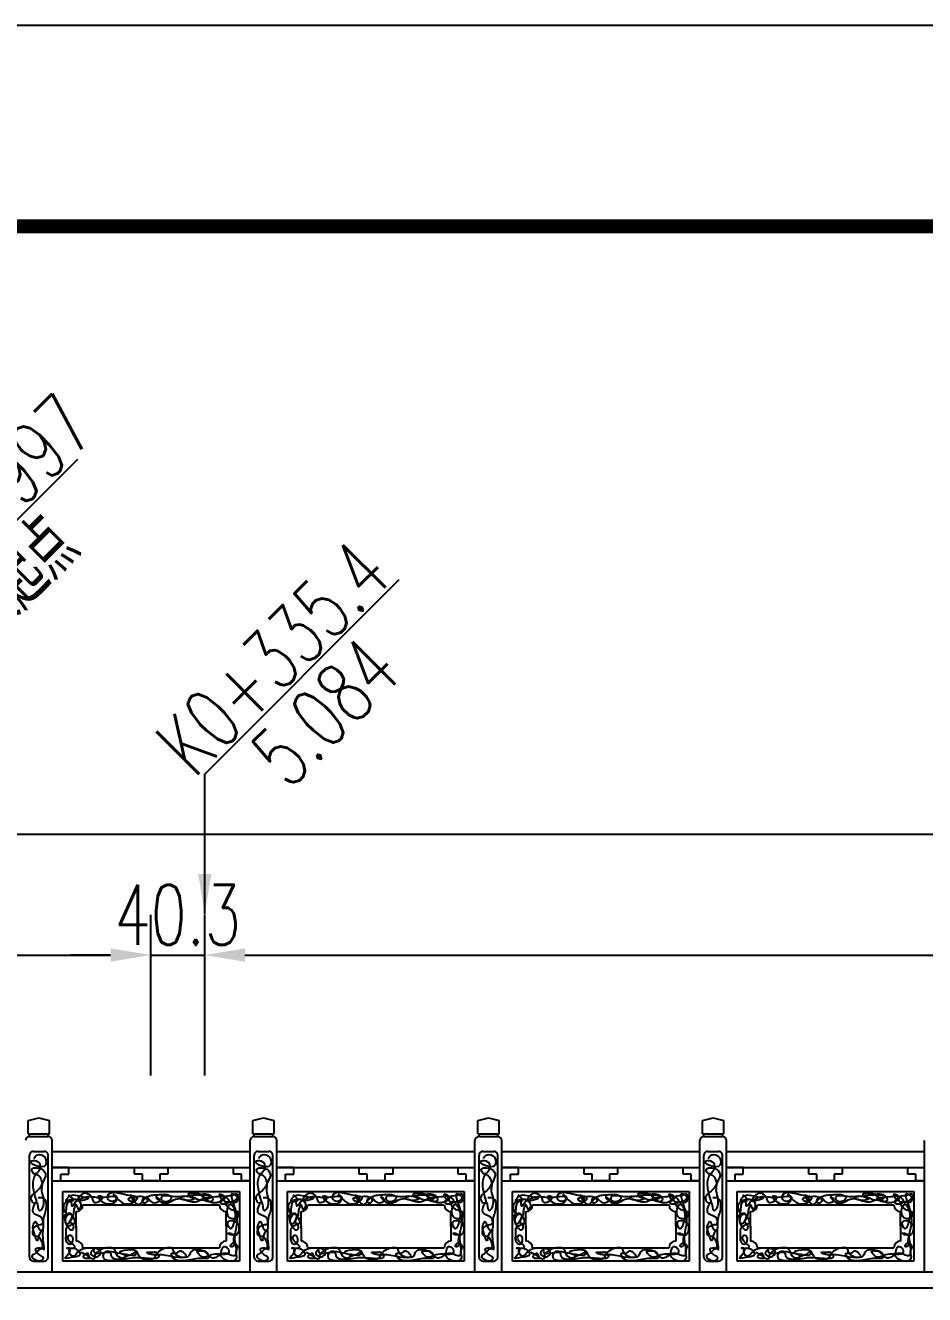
# Model space of a CAD drawing. Header units: millimetres. Extents: x -51 to 12129, y -1309 to -715.
# Drawn here: x 26.7 to 71.5, y -777.8 to -714.7 of the extents above; entities that cross this region are included whole.
import ezdxf
from ezdxf.enums import TextEntityAlignment as Align

# ---------------------------------------------------------------- set-up
doc = ezdxf.new("R2010")
doc.units = ezdxf.units.MM
doc.header["$LTSCALE"] = 0.25
for name, color, linetype in [('10', 1, 'Continuous'), ('DIMENSION', 2, 'Continuous'), ('图框', 7, 'Continuous'), ('标注', 4, 'Continuous'), ('轮廓线', 1, 'Continuous')]:
    doc.layers.add(name, color=color, linetype=linetype)
doc.styles.get("Standard").update_dxf_attribs({"font": 'simplex1.shx', "width": 0.7, "bigfont": 'hztxt.shx'})
doc.dimstyles.get("Standard").update_dxf_attribs({"dimscale": 0, "dimtxt": 3, "dimasz": 2, "dimexe": 1, "dimexo": 1, "dimgap": 0.5, "dimtad": 1, "dimdec": 1, "dimzin": 9, "dimdsep": 46, "dimtxsty": 'Standard', "dimcen": 0.5, "dimclrd": 256, "dimclre": 256, "dimclrt": 256, "dimadec": 1, "dimazin": 2, "dimtfac": 1, "dimtdec": 1, "dimtix": 1, "dimtmove": 2, "dimatfit": 3, "dimfxl": 0, "dimtolj": 1, "dimtzin": 0, "dimlwd": -1, "dimlwe": -1, "dimarcsym": 0})
doc.dimstyles.new('比例1：150', dxfattribs={"dimtxt": 3, "dimasz": 2, "dimexe": 2, "dimexo": 1, "dimgap": 0.5, "dimtad": 1, "dimlfac": 15, "dimzin": 13, "dimdsep": 46, "dimtxsty": 'Standard', "dimcen": -0.09, "dimclrd": 256, "dimclre": 256, "dimclrt": 7, "dimaunit": 1, "dimadec": 0, "dimazin": 2, "dimtfac": 0.0005, "dimtix": 1, "dimtmove": 2, "dimatfit": 3, "dimfxl": 0, "dimtolj": 1, "dimtzin": 13, "dimarcsym": 0})

# ---------------------------------------------------------------- blocks, each defined once
blk = doc.blocks.new('*D1193')
at = {"layer": 'Defpoints', "color": 0}
for p in [(32.901, -760.942), (-0.432, -774.69), (32.901, -774.69)]:
    blk.add_point(p, dxfattribs=at)
at = {"layer": '标注', "lineweight": -2}
for p, q in [((-0.432, -766.942), (-0.432, -758.942)), ((32.901, -766.942), (32.901, -758.942)), ((1.568, -760.942), (30.901, -760.942))]:
    blk.add_line(p, q, dxfattribs=at)
at = {"layer": '标注'}
for points in [[(1.568, -760.609), (1.568, -761.275), (-0.432, -760.942)], [(30.901, -760.609), (30.901, -761.275), (32.901, -760.942)]]:
    blk.add_solid(points, dxfattribs=at)
at = {"layer": '标注', "color": 7, "insert": (16.234, -758.942), "char_height": 3, "attachment_point": 5}
blk.add_mtext('\\A1;500', dxfattribs=at)
blk = doc.blocks.new('*D1194')
at = {"layer": 'Defpoints', "color": 0}
for p in [(35.588, -760.942), (32.901, -774.69), (35.588, -775.357)]:
    blk.add_point(p, dxfattribs=at)
at = {"layer": '标注', "lineweight": -2}
for p, q in [((32.901, -766.942), (32.901, -758.942)), ((35.588, -766.942), (35.588, -758.942)), ((30.901, -760.942), (28.901, -760.942)), ((32.901, -760.942), (35.588, -760.942)), ((37.588, -760.942), (39.588, -760.942))]:
    blk.add_line(p, q, dxfattribs=at)
at = {"layer": '标注'}
for points in [[(30.901, -760.609), (30.901, -761.275), (32.901, -760.942)], [(37.588, -760.609), (37.588, -761.275), (35.588, -760.942)]]:
    blk.add_solid(points, dxfattribs=at)
at = {"layer": '标注', "color": 7, "insert": (34.244, -758.942), "char_height": 3, "attachment_point": 5}
blk.add_mtext('\\A1;40.3', dxfattribs=at)
blk = doc.blocks.new('*D1195')
at = {"layer": 'Defpoints', "color": 0}
for p in [(142.254, -760.942), (35.588, -775.357), (142.254, -775.357)]:
    blk.add_point(p, dxfattribs=at)
at = {"layer": '标注', "lineweight": -2}
for p, q in [((35.588, -766.942), (35.588, -758.942)), ((142.254, -766.942), (142.254, -758.942)), ((37.588, -760.942), (140.254, -760.942))]:
    blk.add_line(p, q, dxfattribs=at)
at = {"layer": '标注'}
for points in [[(37.588, -760.609), (37.588, -761.275), (35.588, -760.942)], [(140.254, -760.609), (140.254, -761.275), (142.254, -760.942)]]:
    blk.add_solid(points, dxfattribs=at)
at = {"layer": '标注', "color": 7, "insert": (88.921, -758.942), "char_height": 3, "attachment_point": 5}
blk.add_mtext('\\A1;1600', dxfattribs=at)
blk = doc.blocks.new('*D1198')
at = {"layer": 'Defpoints', "color": 0}
for p in [(19.568, -754.942), (19.568, -772.449), (158.274, -772.449)]:
    blk.add_point(p, dxfattribs=at)
at = {"layer": '标注', "lineweight": -2}
for p, q in [((19.568, -760.942), (19.568, -752.942)), ((158.274, -760.942), (158.274, -752.942)), ((156.274, -754.942), (21.568, -754.942))]:
    blk.add_line(p, q, dxfattribs=at)
at = {"layer": '标注'}
for points in [[(21.568, -754.609), (21.568, -755.275), (19.568, -754.942)], [(156.274, -754.609), (156.274, -755.275), (158.274, -754.942)]]:
    blk.add_solid(points, dxfattribs=at)
at = {"layer": '标注', "color": 7, "insert": (88.921, -752.942), "char_height": 3, "attachment_point": 5}
blk.add_mtext('\\A1;2080.6', dxfattribs=at)
blk = doc.blocks.new('123')
at = {"layer": '图框', "color": 2}
blk.add_lwpolyline([(369.331, -1011.655), (369.331, -714.655), (-50.669, -714.655), (-50.669, -1011.655)], close=True, dxfattribs=at)

msp = doc.modelspace()

# ---------------------------------------------------------------- linework, layer by layer
at = {"const_width": 0.7}
msp.add_lwpolyline([(359.33091, -724.65472), (-20.66909, -724.65472), (-20.66909, -1001.65472), (359.33091, -1001.65472), (359.33091, -724.65472)], dxfattribs=at)
at = {"start_tangent": (-0.0896663, 0.99597186)}
for points in [[(27.07844, -771.06529), (27.26034, -770.88355), (27.62413, -771.01077), (27.58775, -771.4651), (26.93292, -771.21067), (27.18758, -771.1925), (27.38767, -771.4651), (27.09663, -771.82856), (26.9693, -771.64683), (27.47861, -771.61048), (27.66051, -771.91943), (27.58775, -772.11933), (27.26034, -772.66453), (26.93292, -773.06434), (27.09663, -773.28242), (27.20577, -773.24607), (27.18758, -773.10069), (27.07844, -772.66453), (27.04206, -772.28289), (27.20577, -771.86491), (27.47861, -772.26472), (27.46043, -772.6827), (27.55137, -773.10069), (27.55137, -773.15521), (27.4968, -773.53684), (27.36948, -773.68223), (27.24215, -773.26425), (27.02387, -773.73675), (27.40586, -773.95483), (27.51499, -774.17291), (27.51499, -774.31829), (27.31491, -774.39099), (27.07844, -774.5182), (27.00568, -774.77262), (27.02387, -774.86349), (27.31491, -774.97253), (27.36948, -775.02705), (27.42405, -775.11792), (27.4968, -775.31782), (27.4968, -775.46321), (27.44223, -775.55407), (27.35129, -775.60859), (27.1512, -775.79033), (26.98749, -775.89936), (27.42405, -776.15379), (27.55137, -776.02658), (27.38767, -775.88119), (27.22396, -775.73581), (27.16939, -775.57225), (27.29672, -775.51773), (27.44223, -775.5359), (27.55137, -775.60859), (27.55137, -775.24513), (27.53318, -774.9907), (27.53318, -774.69993), (27.53318, -774.64541), (27.36948, -774.7908), (27.29672, -775.0634), (27.26034, -775.15426), (27.11482, -774.84532), (27.04206, -774.40916), (27.1512, -774.20925), (27.42405, -774.64541), (27.53318, -774.57272), (27.55137, -774.5182), (27.55137, -774.30012), (27.60594, -773.91848), (27.6787, -773.66406), (27.58775, -773.08251), (27.29672, -773.02799)], [(38.27844, -771.06529), (38.46034, -770.88355), (38.82413, -771.01077), (38.78775, -771.4651), (38.13292, -771.21067), (38.38758, -771.1925), (38.58767, -771.4651), (38.29663, -771.82856), (38.1693, -771.64683), (38.67861, -771.61048), (38.86051, -771.91943), (38.78775, -772.11933), (38.46034, -772.66453), (38.13292, -773.06434), (38.29663, -773.28242), (38.40577, -773.24607), (38.38758, -773.10069), (38.27844, -772.66453), (38.24206, -772.28289), (38.40577, -771.86491), (38.67861, -772.26472), (38.66043, -772.6827), (38.75137, -773.10069), (38.75137, -773.15521), (38.6968, -773.53684), (38.56948, -773.68223), (38.44215, -773.26425), (38.22387, -773.73675), (38.60586, -773.95483), (38.71499, -774.17291), (38.71499, -774.31829), (38.51491, -774.39099), (38.27844, -774.5182), (38.20568, -774.77262), (38.22387, -774.86349), (38.51491, -774.97253), (38.56948, -775.02705), (38.62405, -775.11792), (38.6968, -775.31782), (38.6968, -775.46321), (38.64223, -775.55407), (38.55129, -775.60859), (38.3512, -775.79033), (38.18749, -775.89936), (38.62405, -776.15379), (38.75137, -776.02658), (38.58767, -775.88119), (38.42396, -775.73581), (38.36939, -775.57225), (38.49672, -775.51773), (38.64223, -775.5359), (38.75137, -775.60859), (38.75137, -775.24513), (38.73318, -774.9907), (38.73318, -774.69993), (38.73318, -774.64541), (38.56948, -774.7908), (38.49672, -775.0634), (38.46034, -775.15426), (38.31482, -774.84532), (38.24206, -774.40916), (38.3512, -774.20925), (38.62405, -774.64541), (38.73318, -774.57272), (38.75137, -774.5182), (38.75137, -774.30012), (38.80594, -773.91848), (38.8787, -773.66406), (38.78775, -773.08251), (38.49672, -773.02799)], [(49.47844, -771.06529), (49.66034, -770.88355), (50.02413, -771.01077), (49.98775, -771.4651), (49.33292, -771.21067), (49.58758, -771.1925), (49.78767, -771.4651), (49.49663, -771.82856), (49.3693, -771.64683), (49.87861, -771.61048), (50.06051, -771.91943), (49.98775, -772.11933), (49.66034, -772.66453), (49.33292, -773.06434), (49.49663, -773.28242), (49.60577, -773.24607), (49.58758, -773.10069), (49.47844, -772.66453), (49.44206, -772.28289), (49.60577, -771.86491), (49.87861, -772.26472), (49.86043, -772.6827), (49.95137, -773.10069), (49.95137, -773.15521), (49.8968, -773.53684), (49.76948, -773.68223), (49.64215, -773.26425), (49.42387, -773.73675), (49.80586, -773.95483), (49.91499, -774.17291), (49.91499, -774.31829), (49.71491, -774.39099), (49.47844, -774.5182), (49.40568, -774.77262), (49.42387, -774.86349), (49.71491, -774.97253), (49.76948, -775.02705), (49.82405, -775.11792), (49.8968, -775.31782), (49.8968, -775.46321), (49.84223, -775.55407), (49.75129, -775.60859), (49.5512, -775.79033), (49.38749, -775.89936), (49.82405, -776.15379), (49.95137, -776.02658), (49.78767, -775.88119), (49.62396, -775.73581), (49.56939, -775.57225), (49.69672, -775.51773), (49.84223, -775.5359), (49.95137, -775.60859), (49.95137, -775.24513), (49.93318, -774.9907), (49.93318, -774.69993), (49.93318, -774.64541), (49.76948, -774.7908), (49.69672, -775.0634), (49.66034, -775.15426), (49.51482, -774.84532), (49.44206, -774.40916), (49.5512, -774.20925), (49.82405, -774.64541), (49.93318, -774.57272), (49.95137, -774.5182), (49.95137, -774.30012), (50.00594, -773.91848), (50.0787, -773.66406), (49.98775, -773.08251), (49.69672, -773.02799)], [(60.67844, -771.06529), (60.86034, -770.88355), (61.22413, -771.01077), (61.18775, -771.4651), (60.53292, -771.21067), (60.78758, -771.1925), (60.98767, -771.4651), (60.69663, -771.82856), (60.5693, -771.64683), (61.07861, -771.61048), (61.26051, -771.91943), (61.18775, -772.11933), (60.86034, -772.66453), (60.53292, -773.06434), (60.69663, -773.28242), (60.80577, -773.24607), (60.78758, -773.10069), (60.67844, -772.66453), (60.64206, -772.28289), (60.80577, -771.86491), (61.07861, -772.26472), (61.06043, -772.6827), (61.15137, -773.10069), (61.15137, -773.15521), (61.0968, -773.53684), (60.96948, -773.68223), (60.84215, -773.26425), (60.62387, -773.73675), (61.00586, -773.95483), (61.11499, -774.17291), (61.11499, -774.31829), (60.91491, -774.39099), (60.67844, -774.5182), (60.60568, -774.77262), (60.62387, -774.86349), (60.91491, -774.97253), (60.96948, -775.02705), (61.02405, -775.11792), (61.0968, -775.31782), (61.0968, -775.46321), (61.04223, -775.55407), (60.95129, -775.60859), (60.7512, -775.79033), (60.58749, -775.89936), (61.02405, -776.15379), (61.15137, -776.02658), (60.98767, -775.88119), (60.82396, -775.73581), (60.76939, -775.57225), (60.89672, -775.51773), (61.04223, -775.5359), (61.15137, -775.60859), (61.15137, -775.24513), (61.13318, -774.9907), (61.13318, -774.69993), (61.13318, -774.64541), (60.96948, -774.7908), (60.89672, -775.0634), (60.86034, -775.15426), (60.71482, -774.84532), (60.64206, -774.40916), (60.7512, -774.20925), (61.02405, -774.64541), (61.13318, -774.57272), (61.15137, -774.5182), (61.15137, -774.30012), (61.20594, -773.91848), (61.2787, -773.66406), (61.18775, -773.08251), (60.89672, -773.02799)]]:
    msp.add_spline(points, degree=3, dxfattribs=at)
for points in [[(28.78152, -772.88419), (29.01191, -773.17192), (28.69512, -773.20069), (28.79592, -772.99928), (29.5879, -772.99928), (29.80389, -773.05683), (29.3431, -773.15754), (29.4871, -773.04244), (30.17828, -772.99928), (30.88386, -772.95612), (31.21505, -772.99928), (31.14305, -773.15754), (30.78306, -773.11438), (30.76866, -772.94174), (31.90623, -772.91296), (32.22303, -773.02806), (32.07903, -773.21508), (31.77664, -773.09999), (32.20863, -772.95612), (32.59741, -772.99928), (32.74141, -773.15754), (32.55422, -773.3014), (32.48222, -773.17192), (32.79901, -772.94174), (33.0726, -772.88419), (33.3318, -772.8698), (33.83578, -772.91296), (33.92218, -773.01367), (33.73498, -773.21508), (33.46139, -773.14315), (33.43259, -772.99928), (33.89338, -772.94174), (34.29657, -772.95612), (34.82935, -772.97051), (35.04535, -773.0856), (34.81496, -773.15754), (34.36857, -773.05683), (35.13175, -772.88419), (35.69333, -772.88419), (35.89493, -772.92735), (35.98132, -773.15754), (35.70773, -773.21508), (35.54934, -773.11438), (36.26932, -772.95612), (36.61491, -772.97051), (36.7877, -773.24385), (36.38451, -773.3014), (36.60051, -772.97051), (37.0181, -772.88419), (37.19089, -772.82665), (37.19089, -773.21508), (36.62931, -773.25824), (36.8885, -773.60352), (37.21969, -773.71861), (37.26289, -773.89125), (36.9461, -774.07827), (36.7013, -773.70422), (36.8741, -773.34456), (37.07569, -773.66106), (37.0469, -774.2653), (36.8741, -774.56741), (36.7445, -774.23652), (37.19089, -774.2653), (37.29169, -774.61057), (37.10449, -774.8983), (36.7589, -774.7976), (37.0181, -774.85514), (37.0181, -775.15726), (37.0181, -775.43061), (36.8885, -775.45938), (36.9893, -775.28674), (37.21969, -775.47377), (37.13329, -775.70395), (37.17649, -775.93413), (37.14769, -776.09239), (36.47091, -776.02045), (36.39891, -775.91975), (36.41331, -775.74711), (36.54291, -775.45938), (36.7301, -775.53131), (36.7733, -775.77588), (36.32691, -775.83343), (35.90933, -775.87659), (35.62133, -775.97729), (35.47734, -775.97729), (35.21814, -775.67518), (35.43414, -775.67518), (35.57813, -775.67518), (35.75093, -775.83343), (35.77973, -776.02045), (35.56374, -776.04923), (34.78616, -776.13555), (33.95098, -775.91975), (33.93658, -775.80466), (34.19577, -775.77588), (34.33977, -775.67518), (34.59896, -775.81904), (34.64216, -775.87659), (33.46139, -775.87659), (33.0438, -775.8622), (33.015, -775.8622), (32.69821, -775.74711), (32.94301, -775.73272), (33.2022, -775.7615), (33.303, -775.93413), (32.74141, -776.04923), (31.84864, -776.04923), (30.53827, -775.91975), (30.61027, -775.74711), (31.09986, -775.73272), (31.61824, -775.83343), (31.87743, -775.87659), (32.15103, -775.84781), (32.19423, -775.74711), (31.35905, -775.7615), (31.60384, -775.87659), (31.63264, -775.93413), (30.94146, -775.94852), (30.92706, -775.83343), (30.07748, -775.73272), (30.07748, -775.66079), (30.07748, -775.61763), (29.91909, -775.74711), (30.09188, -775.94852), (30.26468, -775.94852), (30.40867, -775.79027), (29.25671, -775.73272), (29.18471, -775.83343), (28.99751, -775.93413), (28.86792, -775.57447), (29.12711, -775.56008), (29.3287, -775.70395), (29.3719, -775.8622), (29.08391, -775.97729), (28.63752, -776.03484), (28.85352, -775.73272), (28.85352, -775.53131), (28.72392, -775.53131), (29.09831, -775.50254), (28.81032, -775.14288), (28.81032, -774.92708), (28.89671, -774.88392), (29.01191, -775.07094), (28.86792, -775.35867), (28.69512, -775.17165), (28.68072, -774.97024), (28.68072, -774.69689), (28.69512, -774.55303), (28.89671, -774.39478), (28.99751, -774.35162), (29.01191, -774.61057), (28.66632, -774.29407), (28.63752, -774.13582), (28.63752, -773.87686), (28.86792, -773.79054), (28.91111, -773.80493), (28.72392, -774.33723), (28.65192, -774.12143), (28.85352, -773.8337), (29.09831, -774.15021), (29.06951, -774.33723), (28.92551, -774.27968), (29.02631, -773.96318), (29.08391, -773.66106), (29.14151, -773.43088), (29.17031, -773.35895), (29.2855, -773.58913), (29.4151, -773.47404), (29.3719, -773.24385), (28.76712, -773.24385), (28.65192, -773.77616), (28.56552, -773.41649), (28.72392, -773.20069), (28.88231, -773.12876), (28.95431, -773.40211), (29.5735, -772.79787), (29.97669, -773.05683), (30.04868, -773.22947), (30.32228, -773.21508), (30.48067, -772.9849), (30.27908, -772.95612), (30.39427, -773.15754), (30.75426, -773.33017), (31.11425, -773.24385), (31.18625, -773.01367), (31.05666, -772.8698), (31.37345, -773.20069), (31.74784, -773.33017), (32.12223, -773.12876), (31.89183, -772.89858), (32.03583, -773.15754), (32.32382, -773.35895), (32.69821, -773.01367), (32.9862, -773.25824), (33.3318, -773.12876), (33.1734, -772.9849), (33.41819, -773.24385), (34.13817, -773.09999), (34.54136, -773.09999), (35.13175, -773.22947), (35.54934, -772.95612), (34.77176, -772.85542), (35.08855, -773.02806), (35.34774, -773.12876), (35.89493, -772.94174), (35.43414, -772.88419), (35.57813, -773.05683), (36.41331, -773.18631), (36.60051, -773.01367), (36.32691, -772.85542), (36.64371, -773.22947), (36.7877, -773.24385), (37.21969, -773.01367), (37.0181, -772.84103), (37.16209, -773.81932), (37.07569, -774.98462), (37.13329, -775.45938), (37.09009, -775.91975), (36.61491, -775.79027), (36.25492, -775.93413), (36.03892, -776.03484), (35.60693, -775.71834), (35.37654, -775.63202), (34.88695, -775.73272), (34.80056, -775.91975), (34.38297, -775.97729), (34.05178, -775.71834), (34.02298, -775.61763), (33.3174, -775.68956), (33.1446, -775.89097), (33.1014, -775.97729), (32.28062, -775.8622), (32.19423, -775.68956), (32.00703, -775.81904), (31.76224, -775.91975), (31.47425, -776.03484), (31.20065, -775.83343), (31.12865, -775.6464), (30.19268, -775.7615), (30.12068, -775.87659), (30.07748, -776.06361), (29.80389, -775.90536), (29.77509, -775.80466), (29.5303, -775.94852), (29.84709, -776.03484), (29.4439, -775.74711)], [(39.98152, -772.88419), (40.21191, -773.17192), (39.89512, -773.20069), (39.99592, -772.99928), (40.7879, -772.99928), (41.00389, -773.05683), (40.5431, -773.15754), (40.6871, -773.04244), (41.37828, -772.99928), (42.08386, -772.95612), (42.41505, -772.99928), (42.34305, -773.15754), (41.98306, -773.11438), (41.96866, -772.94174), (43.10623, -772.91296), (43.42303, -773.02806), (43.27903, -773.21508), (42.97664, -773.09999), (43.40863, -772.95612), (43.79741, -772.99928), (43.94141, -773.15754), (43.75422, -773.3014), (43.68222, -773.17192), (43.99901, -772.94174), (44.2726, -772.88419), (44.5318, -772.8698), (45.03578, -772.91296), (45.12218, -773.01367), (44.93498, -773.21508), (44.66139, -773.14315), (44.63259, -772.99928), (45.09338, -772.94174), (45.49657, -772.95612), (46.02935, -772.97051), (46.24535, -773.0856), (46.01496, -773.15754), (45.56857, -773.05683), (46.33175, -772.88419), (46.89333, -772.88419), (47.09493, -772.92735), (47.18132, -773.15754), (46.90773, -773.21508), (46.74934, -773.11438), (47.46932, -772.95612), (47.81491, -772.97051), (47.9877, -773.24385), (47.58451, -773.3014), (47.80051, -772.97051), (48.2181, -772.88419), (48.39089, -772.82665), (48.39089, -773.21508), (47.82931, -773.25824), (48.0885, -773.60352), (48.41969, -773.71861), (48.46289, -773.89125), (48.1461, -774.07827), (47.9013, -773.70422), (48.0741, -773.34456), (48.27569, -773.66106), (48.2469, -774.2653), (48.0741, -774.56741), (47.9445, -774.23652), (48.39089, -774.2653), (48.49169, -774.61057), (48.30449, -774.8983), (47.9589, -774.7976), (48.2181, -774.85514), (48.2181, -775.15726), (48.2181, -775.43061), (48.0885, -775.45938), (48.1893, -775.28674), (48.41969, -775.47377), (48.33329, -775.70395), (48.37649, -775.93413), (48.34769, -776.09239), (47.67091, -776.02045), (47.59891, -775.91975), (47.61331, -775.74711), (47.74291, -775.45938), (47.9301, -775.53131), (47.9733, -775.77588), (47.52691, -775.83343), (47.10933, -775.87659), (46.82133, -775.97729), (46.67734, -775.97729), (46.41814, -775.67518), (46.63414, -775.67518), (46.77813, -775.67518), (46.95093, -775.83343), (46.97973, -776.02045), (46.76374, -776.04923), (45.98616, -776.13555), (45.15098, -775.91975), (45.13658, -775.80466), (45.39577, -775.77588), (45.53977, -775.67518), (45.79896, -775.81904), (45.84216, -775.87659), (44.66139, -775.87659), (44.2438, -775.8622), (44.215, -775.8622), (43.89821, -775.74711), (44.14301, -775.73272), (44.4022, -775.7615), (44.503, -775.93413), (43.94141, -776.04923), (43.04864, -776.04923), (41.73827, -775.91975), (41.81027, -775.74711), (42.29986, -775.73272), (42.81824, -775.83343), (43.07743, -775.87659), (43.35103, -775.84781), (43.39423, -775.74711), (42.55905, -775.7615), (42.80384, -775.87659), (42.83264, -775.93413), (42.14146, -775.94852), (42.12706, -775.83343), (41.27748, -775.73272), (41.27748, -775.66079), (41.27748, -775.61763), (41.11909, -775.74711), (41.29188, -775.94852), (41.46468, -775.94852), (41.60867, -775.79027), (40.45671, -775.73272), (40.38471, -775.83343), (40.19751, -775.93413), (40.06792, -775.57447), (40.32711, -775.56008), (40.5287, -775.70395), (40.5719, -775.8622), (40.28391, -775.97729), (39.83752, -776.03484), (40.05352, -775.73272), (40.05352, -775.53131), (39.92392, -775.53131), (40.29831, -775.50254), (40.01032, -775.14288), (40.01032, -774.92708), (40.09671, -774.88392), (40.21191, -775.07094), (40.06792, -775.35867), (39.89512, -775.17165), (39.88072, -774.97024), (39.88072, -774.69689), (39.89512, -774.55303), (40.09671, -774.39478), (40.19751, -774.35162), (40.21191, -774.61057), (39.86632, -774.29407), (39.83752, -774.13582), (39.83752, -773.87686), (40.06792, -773.79054), (40.11111, -773.80493), (39.92392, -774.33723), (39.85192, -774.12143), (40.05352, -773.8337), (40.29831, -774.15021), (40.26951, -774.33723), (40.12551, -774.27968), (40.22631, -773.96318), (40.28391, -773.66106), (40.34151, -773.43088), (40.37031, -773.35895), (40.4855, -773.58913), (40.6151, -773.47404), (40.5719, -773.24385), (39.96712, -773.24385), (39.85192, -773.77616), (39.76552, -773.41649), (39.92392, -773.20069), (40.08231, -773.12876), (40.15431, -773.40211), (40.7735, -772.79787), (41.17669, -773.05683), (41.24868, -773.22947), (41.52228, -773.21508), (41.68067, -772.9849), (41.47908, -772.95612), (41.59427, -773.15754), (41.95426, -773.33017), (42.31425, -773.24385), (42.38625, -773.01367), (42.25666, -772.8698), (42.57345, -773.20069), (42.94784, -773.33017), (43.32223, -773.12876), (43.09183, -772.89858), (43.23583, -773.15754), (43.52382, -773.35895), (43.89821, -773.01367), (44.1862, -773.25824), (44.5318, -773.12876), (44.3734, -772.9849), (44.61819, -773.24385), (45.33817, -773.09999), (45.74136, -773.09999), (46.33175, -773.22947), (46.74934, -772.95612), (45.97176, -772.85542), (46.28855, -773.02806), (46.54774, -773.12876), (47.09493, -772.94174), (46.63414, -772.88419), (46.77813, -773.05683), (47.61331, -773.18631), (47.80051, -773.01367), (47.52691, -772.85542), (47.84371, -773.22947), (47.9877, -773.24385), (48.41969, -773.01367), (48.2181, -772.84103), (48.36209, -773.81932), (48.27569, -774.98462), (48.33329, -775.45938), (48.29009, -775.91975), (47.81491, -775.79027), (47.45492, -775.93413), (47.23892, -776.03484), (46.80693, -775.71834), (46.57654, -775.63202), (46.08695, -775.73272), (46.00056, -775.91975), (45.58297, -775.97729), (45.25178, -775.71834), (45.22298, -775.61763), (44.5174, -775.68956), (44.3446, -775.89097), (44.3014, -775.97729), (43.48062, -775.8622), (43.39423, -775.68956), (43.20703, -775.81904), (42.96224, -775.91975), (42.67425, -776.03484), (42.40065, -775.83343), (42.32865, -775.6464), (41.39268, -775.7615), (41.32068, -775.87659), (41.27748, -776.06361), (41.00389, -775.90536), (40.97509, -775.80466), (40.7303, -775.94852), (41.04709, -776.03484), (40.6439, -775.74711)], [(51.18152, -772.88419), (51.41191, -773.17192), (51.09512, -773.20069), (51.19592, -772.99928), (51.9879, -772.99928), (52.20389, -773.05683), (51.7431, -773.15754), (51.8871, -773.04244), (52.57828, -772.99928), (53.28386, -772.95612), (53.61505, -772.99928), (53.54305, -773.15754), (53.18306, -773.11438), (53.16866, -772.94174), (54.30623, -772.91296), (54.62303, -773.02806), (54.47903, -773.21508), (54.17664, -773.09999), (54.60863, -772.95612), (54.99741, -772.99928), (55.14141, -773.15754), (54.95422, -773.3014), (54.88222, -773.17192), (55.19901, -772.94174), (55.4726, -772.88419), (55.7318, -772.8698), (56.23578, -772.91296), (56.32218, -773.01367), (56.13498, -773.21508), (55.86139, -773.14315), (55.83259, -772.99928), (56.29338, -772.94174), (56.69657, -772.95612), (57.22935, -772.97051), (57.44535, -773.0856), (57.21496, -773.15754), (56.76857, -773.05683), (57.53175, -772.88419), (58.09333, -772.88419), (58.29493, -772.92735), (58.38132, -773.15754), (58.10773, -773.21508), (57.94934, -773.11438), (58.66932, -772.95612), (59.01491, -772.97051), (59.1877, -773.24385), (58.78451, -773.3014), (59.00051, -772.97051), (59.4181, -772.88419), (59.59089, -772.82665), (59.59089, -773.21508), (59.02931, -773.25824), (59.2885, -773.60352), (59.61969, -773.71861), (59.66289, -773.89125), (59.3461, -774.07827), (59.1013, -773.70422), (59.2741, -773.34456), (59.47569, -773.66106), (59.4469, -774.2653), (59.2741, -774.56741), (59.1445, -774.23652), (59.59089, -774.2653), (59.69169, -774.61057), (59.50449, -774.8983), (59.1589, -774.7976), (59.4181, -774.85514), (59.4181, -775.15726), (59.4181, -775.43061), (59.2885, -775.45938), (59.3893, -775.28674), (59.61969, -775.47377), (59.53329, -775.70395), (59.57649, -775.93413), (59.54769, -776.09239), (58.87091, -776.02045), (58.79891, -775.91975), (58.81331, -775.74711), (58.94291, -775.45938), (59.1301, -775.53131), (59.1733, -775.77588), (58.72691, -775.83343), (58.30933, -775.87659), (58.02133, -775.97729), (57.87734, -775.97729), (57.61814, -775.67518), (57.83414, -775.67518), (57.97813, -775.67518), (58.15093, -775.83343), (58.17973, -776.02045), (57.96374, -776.04923), (57.18616, -776.13555), (56.35098, -775.91975), (56.33658, -775.80466), (56.59577, -775.77588), (56.73977, -775.67518), (56.99896, -775.81904), (57.04216, -775.87659), (55.86139, -775.87659), (55.4438, -775.8622), (55.415, -775.8622), (55.09821, -775.74711), (55.34301, -775.73272), (55.6022, -775.7615), (55.703, -775.93413), (55.14141, -776.04923), (54.24864, -776.04923), (52.93827, -775.91975), (53.01027, -775.74711), (53.49986, -775.73272), (54.01824, -775.83343), (54.27743, -775.87659), (54.55103, -775.84781), (54.59423, -775.74711), (53.75905, -775.7615), (54.00384, -775.87659), (54.03264, -775.93413), (53.34146, -775.94852), (53.32706, -775.83343), (52.47748, -775.73272), (52.47748, -775.66079), (52.47748, -775.61763), (52.31909, -775.74711), (52.49188, -775.94852), (52.66468, -775.94852), (52.80867, -775.79027), (51.65671, -775.73272), (51.58471, -775.83343), (51.39751, -775.93413), (51.26792, -775.57447), (51.52711, -775.56008), (51.7287, -775.70395), (51.7719, -775.8622), (51.48391, -775.97729), (51.03752, -776.03484), (51.25352, -775.73272), (51.25352, -775.53131), (51.12392, -775.53131), (51.49831, -775.50254), (51.21032, -775.14288), (51.21032, -774.92708), (51.29671, -774.88392), (51.41191, -775.07094), (51.26792, -775.35867), (51.09512, -775.17165), (51.08072, -774.97024), (51.08072, -774.69689), (51.09512, -774.55303), (51.29671, -774.39478), (51.39751, -774.35162), (51.41191, -774.61057), (51.06632, -774.29407), (51.03752, -774.13582), (51.03752, -773.87686), (51.26792, -773.79054), (51.31111, -773.80493), (51.12392, -774.33723), (51.05192, -774.12143), (51.25352, -773.8337), (51.49831, -774.15021), (51.46951, -774.33723), (51.32551, -774.27968), (51.42631, -773.96318), (51.48391, -773.66106), (51.54151, -773.43088), (51.57031, -773.35895), (51.6855, -773.58913), (51.8151, -773.47404), (51.7719, -773.24385), (51.16712, -773.24385), (51.05192, -773.77616), (50.96552, -773.41649), (51.12392, -773.20069), (51.28231, -773.12876), (51.35431, -773.40211), (51.9735, -772.79787), (52.37669, -773.05683), (52.44868, -773.22947), (52.72228, -773.21508), (52.88067, -772.9849), (52.67908, -772.95612), (52.79427, -773.15754), (53.15426, -773.33017), (53.51425, -773.24385), (53.58625, -773.01367), (53.45666, -772.8698), (53.77345, -773.20069), (54.14784, -773.33017), (54.52223, -773.12876), (54.29183, -772.89858), (54.43583, -773.15754), (54.72382, -773.35895), (55.09821, -773.01367), (55.3862, -773.25824), (55.7318, -773.12876), (55.5734, -772.9849), (55.81819, -773.24385), (56.53817, -773.09999), (56.94136, -773.09999), (57.53175, -773.22947), (57.94934, -772.95612), (57.17176, -772.85542), (57.48855, -773.02806), (57.74774, -773.12876), (58.29493, -772.94174), (57.83414, -772.88419), (57.97813, -773.05683), (58.81331, -773.18631), (59.00051, -773.01367), (58.72691, -772.85542), (59.04371, -773.22947), (59.1877, -773.24385), (59.61969, -773.01367), (59.4181, -772.84103), (59.56209, -773.81932), (59.47569, -774.98462), (59.53329, -775.45938), (59.49009, -775.91975), (59.01491, -775.79027), (58.65492, -775.93413), (58.43892, -776.03484), (58.00693, -775.71834), (57.77654, -775.63202), (57.28695, -775.73272), (57.20056, -775.91975), (56.78297, -775.97729), (56.45178, -775.71834), (56.42298, -775.61763), (55.7174, -775.68956), (55.5446, -775.89097), (55.5014, -775.97729), (54.68062, -775.8622), (54.59423, -775.68956), (54.40703, -775.81904), (54.16224, -775.91975), (53.87425, -776.03484), (53.60065, -775.83343), (53.52865, -775.6464), (52.59268, -775.7615), (52.52068, -775.87659), (52.47748, -776.06361), (52.20389, -775.90536), (52.17509, -775.80466), (51.9303, -775.94852), (52.24709, -776.03484), (51.8439, -775.74711)], [(62.38152, -772.88419), (62.61191, -773.17192), (62.29512, -773.20069), (62.39592, -772.99928), (63.1879, -772.99928), (63.40389, -773.05683), (62.9431, -773.15754), (63.0871, -773.04244), (63.77828, -772.99928), (64.48386, -772.95612), (64.81505, -772.99928), (64.74305, -773.15754), (64.38306, -773.11438), (64.36866, -772.94174), (65.50623, -772.91296), (65.82303, -773.02806), (65.67903, -773.21508), (65.37664, -773.09999), (65.80863, -772.95612), (66.19741, -772.99928), (66.34141, -773.15754), (66.15422, -773.3014), (66.08222, -773.17192), (66.39901, -772.94174), (66.6726, -772.88419), (66.9318, -772.8698), (67.43578, -772.91296), (67.52218, -773.01367), (67.33498, -773.21508), (67.06139, -773.14315), (67.03259, -772.99928), (67.49338, -772.94174), (67.89657, -772.95612), (68.42935, -772.97051), (68.64535, -773.0856), (68.41496, -773.15754), (67.96857, -773.05683), (68.73175, -772.88419), (69.29333, -772.88419), (69.49493, -772.92735), (69.58132, -773.15754), (69.30773, -773.21508), (69.14934, -773.11438), (69.86932, -772.95612), (70.21491, -772.97051), (70.3877, -773.24385), (69.98451, -773.3014), (70.20051, -772.97051), (70.6181, -772.88419), (70.79089, -772.82665), (70.79089, -773.21508), (70.22931, -773.25824), (70.4885, -773.60352), (70.81969, -773.71861), (70.86289, -773.89125), (70.5461, -774.07827), (70.3013, -773.70422), (70.4741, -773.34456), (70.67569, -773.66106), (70.6469, -774.2653), (70.4741, -774.56741), (70.3445, -774.23652), (70.79089, -774.2653), (70.89169, -774.61057), (70.70449, -774.8983), (70.3589, -774.7976), (70.6181, -774.85514), (70.6181, -775.15726), (70.6181, -775.43061), (70.4885, -775.45938), (70.5893, -775.28674), (70.81969, -775.47377), (70.73329, -775.70395), (70.77649, -775.93413), (70.74769, -776.09239), (70.07091, -776.02045), (69.99891, -775.91975), (70.01331, -775.74711), (70.14291, -775.45938), (70.3301, -775.53131), (70.3733, -775.77588), (69.92691, -775.83343), (69.50933, -775.87659), (69.22133, -775.97729), (69.07734, -775.97729), (68.81814, -775.67518), (69.03414, -775.67518), (69.17813, -775.67518), (69.35093, -775.83343), (69.37973, -776.02045), (69.16374, -776.04923), (68.38616, -776.13555), (67.55098, -775.91975), (67.53658, -775.80466), (67.79577, -775.77588), (67.93977, -775.67518), (68.19896, -775.81904), (68.24216, -775.87659), (67.06139, -775.87659), (66.6438, -775.8622), (66.615, -775.8622), (66.29821, -775.74711), (66.54301, -775.73272), (66.8022, -775.7615), (66.903, -775.93413), (66.34141, -776.04923), (65.44864, -776.04923), (64.13827, -775.91975), (64.21027, -775.74711), (64.69986, -775.73272), (65.21824, -775.83343), (65.47743, -775.87659), (65.75103, -775.84781), (65.79423, -775.74711), (64.95905, -775.7615), (65.20384, -775.87659), (65.23264, -775.93413), (64.54146, -775.94852), (64.52706, -775.83343), (63.67748, -775.73272), (63.67748, -775.66079), (63.67748, -775.61763), (63.51909, -775.74711), (63.69188, -775.94852), (63.86468, -775.94852), (64.00867, -775.79027), (62.85671, -775.73272), (62.78471, -775.83343), (62.59751, -775.93413), (62.46792, -775.57447), (62.72711, -775.56008), (62.9287, -775.70395), (62.9719, -775.8622), (62.68391, -775.97729), (62.23752, -776.03484), (62.45352, -775.73272), (62.45352, -775.53131), (62.32392, -775.53131), (62.69831, -775.50254), (62.41032, -775.14288), (62.41032, -774.92708), (62.49671, -774.88392), (62.61191, -775.07094), (62.46792, -775.35867), (62.29512, -775.17165), (62.28072, -774.97024), (62.28072, -774.69689), (62.29512, -774.55303), (62.49671, -774.39478), (62.59751, -774.35162), (62.61191, -774.61057), (62.26632, -774.29407), (62.23752, -774.13582), (62.23752, -773.87686), (62.46792, -773.79054), (62.51111, -773.80493), (62.32392, -774.33723), (62.25192, -774.12143), (62.45352, -773.8337), (62.69831, -774.15021), (62.66951, -774.33723), (62.52551, -774.27968), (62.62631, -773.96318), (62.68391, -773.66106), (62.74151, -773.43088), (62.77031, -773.35895), (62.8855, -773.58913), (63.0151, -773.47404), (62.9719, -773.24385), (62.36712, -773.24385), (62.25192, -773.77616), (62.16552, -773.41649), (62.32392, -773.20069), (62.48231, -773.12876), (62.55431, -773.40211), (63.1735, -772.79787), (63.57669, -773.05683), (63.64868, -773.22947), (63.92228, -773.21508), (64.08067, -772.9849), (63.87908, -772.95612), (63.99427, -773.15754), (64.35426, -773.33017), (64.71425, -773.24385), (64.78625, -773.01367), (64.65666, -772.8698), (64.97345, -773.20069), (65.34784, -773.33017), (65.72223, -773.12876), (65.49183, -772.89858), (65.63583, -773.15754), (65.92382, -773.35895), (66.29821, -773.01367), (66.5862, -773.25824), (66.9318, -773.12876), (66.7734, -772.9849), (67.01819, -773.24385), (67.73817, -773.09999), (68.14136, -773.09999), (68.73175, -773.22947), (69.14934, -772.95612), (68.37176, -772.85542), (68.68855, -773.02806), (68.94774, -773.12876), (69.49493, -772.94174), (69.03414, -772.88419), (69.17813, -773.05683), (70.01331, -773.18631), (70.20051, -773.01367), (69.92691, -772.85542), (70.24371, -773.22947), (70.3877, -773.24385), (70.81969, -773.01367), (70.6181, -772.84103), (70.76209, -773.81932), (70.67569, -774.98462), (70.73329, -775.45938), (70.69009, -775.91975), (70.21491, -775.79027), (69.85492, -775.93413), (69.63892, -776.03484), (69.20693, -775.71834), (68.97654, -775.63202), (68.48695, -775.73272), (68.40056, -775.91975), (67.98297, -775.97729), (67.65178, -775.71834), (67.62298, -775.61763), (66.9174, -775.68956), (66.7446, -775.89097), (66.7014, -775.97729), (65.88062, -775.8622), (65.79423, -775.68956), (65.60703, -775.81904), (65.36224, -775.91975), (65.07425, -776.03484), (64.80065, -775.83343), (64.72865, -775.6464), (63.79268, -775.7615), (63.72068, -775.87659), (63.67748, -776.06361), (63.40389, -775.90536), (63.37509, -775.80466), (63.1303, -775.94852), (63.44709, -776.03484), (63.0439, -775.74711)]]:
    msp.add_spline(points, degree=3)
at = {"layer": '10', "linetype": 'Continuous'}
for p, q in [((26.78772, -769.18268), (27.32105, -769.04935)), ((27.32105, -769.04935), (27.85438, -769.18268)), ((37.98772, -769.18268), (38.52105, -769.04935)), ((38.52105, -769.04935), (39.05438, -769.18268)), ((49.18772, -769.18268), (49.72105, -769.04935)), ((49.72105, -769.04935), (50.25438, -769.18268)), ((60.38772, -769.18268), (60.92105, -769.04935)), ((60.92105, -769.04935), (61.45438, -769.18268)), ((26.78772, -769.84935), (26.78772, -769.18268)), ((27.85438, -769.84935), (27.85438, -769.18268)), ((37.98772, -769.84935), (37.98772, -769.18268)), ((39.05438, -769.84935), (39.05438, -769.18268)), ((49.18772, -769.84935), (49.18772, -769.18268)), ((50.25438, -769.84935), (50.25438, -769.18268)), ((60.38772, -769.84935), (60.38772, -769.18268)), ((61.45438, -769.84935), (61.45438, -769.18268)), ((26.78772, -769.84935), (26.85438, -769.84935)), ((26.85438, -769.84935), (27.78772, -769.84935)), ((26.85438, -769.98268), (26.85438, -769.84935)), ((26.85438, -769.98268), (27.78772, -769.98268)), ((27.78772, -769.84935), (27.85438, -769.84935)), ((27.78772, -769.98268), (27.78772, -769.84935)), ((27.98772, -776.71601), (27.98772, -770.18268)), ((37.85438, -776.71601), (37.85438, -770.18268)), ((37.98772, -769.84935), (38.05438, -769.84935)), ((38.05438, -769.98268), (38.05438, -769.84935)), ((38.05438, -769.84935), (38.98772, -769.84935)), ((38.05438, -769.98268), (38.98772, -769.98268)), ((38.98772, -769.98268), (38.98772, -769.84935)), ((38.98772, -769.84935), (39.05438, -769.84935)), ((39.18772, -776.71601), (39.18772, -770.18268)), ((49.05438, -776.71601), (49.05438, -770.18268)), ((49.18772, -769.84935), (49.25438, -769.84935)), ((49.25438, -769.84935), (50.18772, -769.84935)), ((49.25438, -769.98268), (49.25438, -769.84935)), ((49.25438, -769.98268), (50.18772, -769.98268)), ((50.18772, -769.84935), (50.25438, -769.84935)), ((50.18772, -769.98268), (50.18772, -769.84935)), ((50.38772, -776.71601), (50.38772, -770.18268)), ((60.25438, -776.71601), (60.25438, -770.18268)), ((60.38772, -769.84935), (60.45438, -769.84935)), ((60.45438, -769.98268), (60.45438, -769.84935)), ((60.45438, -769.84935), (61.38772, -769.84935)), ((60.45438, -769.98268), (61.38772, -769.98268)), ((61.38772, -769.98268), (61.38772, -769.84935)), ((61.38772, -769.84935), (61.45438, -769.84935)), ((61.58772, -776.71601), (61.58772, -770.18268)), ((71.45438, -776.71601), (71.45438, -770.18268)), ((27.98772, -770.71601), (37.85438, -770.71601)), ((39.18772, -770.71601), (49.05438, -770.71601)), ((50.38772, -770.71601), (60.25438, -770.71601)), ((61.58772, -770.71601), (71.45438, -770.71601)), ((27.98772, -771.51601), (37.85438, -771.51601)), ((39.18772, -771.51601), (49.05438, -771.51601)), ((50.38772, -771.51601), (60.25438, -771.51601)), ((61.58772, -771.51601), (71.45438, -771.51601)), ((27.98772, -772.18268), (37.85438, -772.18268)), ((39.18772, -772.18268), (49.05438, -772.18268)), ((50.38772, -772.18268), (60.25438, -772.18268)), ((61.58772, -772.18268), (71.45438, -772.18268)), ((15.05438, -776.71601), (162.78772, -776.71601)), ((15.05438, -777.51601), (162.78772, -777.51601))]:
    msp.add_line(p, q, dxfattribs=at)
for centre, start, end in [((26.85438, -770.18268), 90, 180), ((27.78772, -770.18268), 0, 90), ((38.05438, -770.18268), 90, 180), ((38.98772, -770.18268), 0, 90), ((49.25438, -770.18268), 90, 180), ((50.18772, -770.18268), 0, 90), ((60.45438, -770.18268), 90, 180), ((61.38772, -770.18268), 0, 90)]:
    msp.add_arc(centre, 0.2, start, end, dxfattribs=at)
at = {"layer": 'DIMENSION', "color": 6}
for p, q in [((26.85438, -775.98268), (26.85438, -770.91601)), ((27.05438, -770.71601), (27.58772, -770.71601)), ((27.78772, -775.98268), (27.78772, -770.91601)), ((38.05438, -775.98268), (38.05438, -770.91601)), ((38.25438, -770.71601), (38.78772, -770.71601)), ((38.98772, -775.98268), (38.98772, -770.91601)), ((49.25438, -775.98268), (49.25438, -770.91601)), ((49.45438, -770.71601), (49.98772, -770.71601)), ((50.18772, -775.98268), (50.18772, -770.91601)), ((60.45438, -775.98268), (60.45438, -770.91601)), ((60.65438, -770.71601), (61.18772, -770.71601)), ((61.38772, -775.98268), (61.38772, -770.91601)), ((28.82105, -771.51601), (27.98772, -771.51601)), ((28.82105, -771.84935), (28.82105, -771.51601)), ((32.08772, -771.51601), (33.75438, -771.51601)), ((32.08772, -771.84935), (32.08772, -771.51601)), ((33.75438, -771.51601), (33.75438, -771.84935)), ((37.02105, -771.51601), (37.85438, -771.51601)), ((37.02105, -771.84935), (37.02105, -771.51601)), ((40.02105, -771.51601), (39.18772, -771.51601)), ((40.02105, -771.84935), (40.02105, -771.51601)), ((43.28772, -771.84935), (43.28772, -771.51601)), ((43.28772, -771.51601), (44.95438, -771.51601)), ((44.95438, -771.51601), (44.95438, -771.84935)), ((48.22105, -771.84935), (48.22105, -771.51601)), ((51.22105, -771.51601), (50.38772, -771.51601)), ((51.22105, -771.84935), (51.22105, -771.51601)), ((54.48772, -771.51601), (56.15438, -771.51601)), ((54.48772, -771.84935), (54.48772, -771.51601)), ((56.15438, -771.51601), (56.15438, -771.84935)), ((59.42105, -771.51601), (60.25438, -771.51601)), ((59.42105, -771.84935), (59.42105, -771.51601)), ((62.42105, -771.51601), (61.58772, -771.51601)), ((62.42105, -771.84935), (62.42105, -771.51601)), ((65.68772, -771.84935), (65.68772, -771.51601)), ((65.68772, -771.51601), (67.35438, -771.51601)), ((67.35438, -771.51601), (67.35438, -771.84935)), ((70.62105, -771.84935), (70.62105, -771.51601)), ((27.98772, -772.18268), (28.42105, -772.18268)), ((28.42105, -772.18268), (28.42105, -771.84935)), ((28.42105, -771.84935), (28.82105, -771.84935)), ((32.48772, -771.84935), (32.08772, -771.84935)), ((32.48772, -772.18268), (32.48772, -771.84935)), ((33.35438, -772.18268), (32.48772, -772.18268)), ((33.35438, -771.84935), (33.35438, -772.18268)), ((33.75438, -771.84935), (33.35438, -771.84935)), ((37.42105, -771.84935), (37.02105, -771.84935)), ((37.42105, -772.18268), (37.42105, -771.84935)), ((37.85438, -772.18268), (37.42105, -772.18268)), ((39.18772, -772.18268), (39.62105, -772.18268)), ((39.62105, -771.84935), (40.02105, -771.84935)), ((39.62105, -772.18268), (39.62105, -771.84935)), ((43.68772, -771.84935), (43.28772, -771.84935)), ((43.68772, -772.18268), (43.68772, -771.84935)), ((44.55438, -772.18268), (43.68772, -772.18268)), ((44.95438, -771.84935), (44.55438, -771.84935)), ((44.55438, -771.84935), (44.55438, -772.18268)), ((48.62105, -771.84935), (48.22105, -771.84935)), ((48.62105, -772.18268), (48.62105, -771.84935)), ((49.05438, -772.18268), (48.62105, -772.18268)), ((50.38772, -772.18268), (50.82105, -772.18268)), ((50.82105, -772.18268), (50.82105, -771.84935)), ((50.82105, -771.84935), (51.22105, -771.84935)), ((54.88772, -771.84935), (54.48772, -771.84935)), ((54.88772, -772.18268), (54.88772, -771.84935)), ((55.75438, -772.18268), (54.88772, -772.18268)), ((55.75438, -771.84935), (55.75438, -772.18268)), ((56.15438, -771.84935), (55.75438, -771.84935)), ((59.82105, -771.84935), (59.42105, -771.84935)), ((59.82105, -772.18268), (59.82105, -771.84935)), ((60.25438, -772.18268), (59.82105, -772.18268)), ((61.58772, -772.18268), (62.02105, -772.18268)), ((62.02105, -771.84935), (62.42105, -771.84935)), ((62.02105, -772.18268), (62.02105, -771.84935)), ((66.08772, -771.84935), (65.68772, -771.84935)), ((66.08772, -772.18268), (66.08772, -771.84935)), ((66.95438, -772.18268), (66.08772, -772.18268)), ((67.35438, -771.84935), (66.95438, -771.84935)), ((66.95438, -771.84935), (66.95438, -772.18268)), ((71.02105, -771.84935), (70.62105, -771.84935)), ((71.02105, -772.18268), (71.02105, -771.84935)), ((71.45438, -772.18268), (71.02105, -772.18268)), ((28.52105, -772.71601), (37.32105, -772.71601)), ((28.52105, -776.18268), (28.52105, -772.71601)), ((37.32105, -772.71601), (37.32105, -776.18268)), ((39.72105, -776.18268), (39.72105, -772.71601)), ((39.72105, -772.71601), (48.52105, -772.71601)), ((48.52105, -772.71601), (48.52105, -776.18268)), ((50.92105, -772.71601), (59.72105, -772.71601)), ((50.92105, -776.18268), (50.92105, -772.71601)), ((59.72105, -772.71601), (59.72105, -776.18268)), ((62.12105, -776.18268), (62.12105, -772.71601)), ((62.12105, -772.71601), (70.92105, -772.71601)), ((70.92105, -772.71601), (70.92105, -776.18268)), ((29.52105, -773.38268), (36.32105, -773.38268)), ((31.98772, -773.38268), (33.85438, -773.38268)), ((40.72105, -773.38268), (47.52105, -773.38268)), ((43.18772, -773.38268), (45.05438, -773.38268)), ((51.92105, -773.38268), (58.72105, -773.38268)), ((54.38772, -773.38268), (56.25438, -773.38268)), ((63.12105, -773.38268), (69.92105, -773.38268)), ((65.58772, -773.38268), (67.45438, -773.38268)), ((29.18772, -774.04935), (29.18772, -773.71601)), ((29.18772, -774.44935), (29.18772, -774.04935)), ((29.18772, -774.44935), (29.18772, -774.04935)), ((36.65438, -774.04935), (36.65438, -773.71601)), ((36.65438, -774.44935), (36.65438, -774.04935)), ((40.38772, -774.04935), (40.38772, -773.71601)), ((40.38772, -774.44935), (40.38772, -774.04935)), ((40.38772, -774.44935), (40.38772, -774.04935)), ((47.85438, -774.04935), (47.85438, -773.71601)), ((47.85438, -774.44935), (47.85438, -774.04935)), ((51.58772, -774.04935), (51.58772, -773.71601)), ((51.58772, -774.44935), (51.58772, -774.04935)), ((51.58772, -774.44935), (51.58772, -774.04935)), ((59.05438, -774.04935), (59.05438, -773.71601)), ((59.05438, -774.44935), (59.05438, -774.04935)), ((62.78772, -774.04935), (62.78772, -773.71601)), ((62.78772, -774.44935), (62.78772, -774.04935)), ((62.78772, -774.44935), (62.78772, -774.04935)), ((70.25438, -774.04935), (70.25438, -773.71601)), ((70.25438, -774.44935), (70.25438, -774.04935)), ((29.18772, -774.55187), (29.18772, -774.15187)), ((29.18772, -774.55187), (29.18772, -774.15187)), ((29.18772, -774.44935), (29.18772, -774.84935)), ((29.18772, -774.44935), (29.18772, -774.84935)), ((29.18772, -774.55187), (29.18772, -774.95187)), ((36.65438, -774.44935), (36.65438, -774.84935)), ((40.38772, -774.55187), (40.38772, -774.15187)), ((40.38772, -774.55187), (40.38772, -774.15187)), ((40.38772, -774.44935), (40.38772, -774.84935)), ((40.38772, -774.44935), (40.38772, -774.84935)), ((40.38772, -774.55187), (40.38772, -774.95187)), ((47.85438, -774.44935), (47.85438, -774.84935)), ((51.58772, -774.55187), (51.58772, -774.15187)), ((51.58772, -774.55187), (51.58772, -774.15187)), ((51.58772, -774.44935), (51.58772, -774.84935)), ((51.58772, -774.44935), (51.58772, -774.84935)), ((51.58772, -774.55187), (51.58772, -774.95187)), ((59.05438, -774.44935), (59.05438, -774.84935)), ((62.78772, -774.55187), (62.78772, -774.15187)), ((62.78772, -774.55187), (62.78772, -774.15187)), ((62.78772, -774.44935), (62.78772, -774.84935)), ((62.78772, -774.44935), (62.78772, -774.84935)), ((62.78772, -774.55187), (62.78772, -774.95187)), ((70.25438, -774.44935), (70.25438, -774.84935)), ((29.18772, -774.84935), (29.18772, -775.18268)), ((36.65438, -774.84935), (36.65438, -775.18268)), ((40.38772, -774.84935), (40.38772, -775.18268)), ((47.85438, -774.84935), (47.85438, -775.18268)), ((51.58772, -774.84935), (51.58772, -775.18268)), ((59.05438, -774.84935), (59.05438, -775.18268)), ((62.78772, -774.84935), (62.78772, -775.18268)), ((70.25438, -774.84935), (70.25438, -775.18268)), ((29.52105, -775.51601), (36.32105, -775.51601)), ((31.98772, -775.51601), (33.85438, -775.51601)), ((40.72105, -775.51601), (47.52105, -775.51601)), ((43.18772, -775.51601), (45.05438, -775.51601)), ((51.92105, -775.51601), (58.72105, -775.51601)), ((54.38772, -775.51601), (56.25438, -775.51601)), ((63.12105, -775.51601), (69.92105, -775.51601)), ((65.58772, -775.51601), (67.45438, -775.51601)), ((27.05438, -776.18268), (27.58772, -776.18268)), ((37.32105, -776.18268), (28.52105, -776.18268)), ((38.25438, -776.18268), (38.78772, -776.18268)), ((48.52105, -776.18268), (39.72105, -776.18268)), ((49.45438, -776.18268), (49.98772, -776.18268)), ((59.72105, -776.18268), (50.92105, -776.18268)), ((60.65438, -776.18268), (61.18772, -776.18268)), ((70.92105, -776.18268), (62.12105, -776.18268))]:
    msp.add_line(p, q, dxfattribs=at)
at = {"layer": 'DIMENSION', "color": 7}
for p, q in [((48.22105, -771.51601), (49.05438, -771.51601)), ((70.62105, -771.51601), (71.45438, -771.51601))]:
    msp.add_line(p, q, dxfattribs=at)
at = {"layer": 'DIMENSION', "color": 6}
for centre, radius, start, end in [((27.05438, -770.91601), 0.2, 90, 180), ((27.58772, -770.91601), 0.2, 0, 90), ((38.25438, -770.91601), 0.2, 90, 180), ((38.78772, -770.91601), 0.2, 0, 90), ((49.45438, -770.91601), 0.2, 90, 180), ((49.98772, -770.91601), 0.2, 0, 90), ((60.65438, -770.91601), 0.2, 90, 180), ((61.18772, -770.91601), 0.2, 0, 90), ((29.18772, -773.38268), 0.33333, 270, 0), ((36.65438, -773.38268), 0.33333, 180, 270), ((40.38772, -773.38268), 0.33333, 270, 0), ((47.85438, -773.38268), 0.33333, 180, 270), ((51.58772, -773.38268), 0.33333, 270, 0), ((59.05438, -773.38268), 0.33333, 180, 270), ((62.78772, -773.38268), 0.33333, 270, 0), ((70.25438, -773.38268), 0.33333, 180, 270), ((29.18772, -775.51601), 0.33333, 0, 90), ((36.65438, -775.51601), 0.33333, 90, 180), ((40.38772, -775.51601), 0.33333, 0, 90), ((47.85438, -775.51601), 0.33333, 90, 180), ((51.58772, -775.51601), 0.33333, 0, 90), ((59.05438, -775.51601), 0.33333, 90, 180), ((62.78772, -775.51601), 0.33333, 0, 90), ((70.25438, -775.51601), 0.33333, 90, 180), ((27.05438, -775.98268), 0.2, 180, 270), ((27.58772, -775.98268), 0.2, 270, 0), ((38.25438, -775.98268), 0.2, 180, 270), ((38.78772, -775.98268), 0.2, 270, 0), ((49.45438, -775.98268), 0.2, 180, 270), ((49.98772, -775.98268), 0.2, 270, 0), ((60.65438, -775.98268), 0.2, 180, 270), ((61.18772, -775.98268), 0.2, 270, 0)]:
    msp.add_arc(centre, radius, start, end, dxfattribs=at)
at = {"layer": '轮廓线'}
msp.add_line((-7.56739, -777.51601), (185.40949, -777.51601), dxfattribs=at)

# ---------------------------------------------------------------- block references
at = {"layer": '标注'}
msp.add_blockref('123', (0, 0), dxfattribs=at)

# ---------------------------------------------------------------- texts
at = {"width": 0.7}
for s, p in [('K0+332.997', (24.02819, -741.19997)), ('桥梁起点', (26.63894, -743.89263)), ('K0+335.4', (40.04819, -747.19997)), ('5.084', (42.65894, -749.89263))]:
    msp.add_text(s, height=3, rotation=45, dxfattribs=at).set_placement(p, align=Align.CENTER)

# ---------------------------------------------------------------- dimensions: what is measured, and where the dimension line sits
at = {"layer": '标注'}
for base, p1, p2, picture, middle in [((19.56772, -754.94188), (158.27438, -772.44892), (19.56772, -772.44892), '*D1198', (88.92105, -752.94188)), ((32.90105, -760.94188), (-0.43228, -774.68988), (32.90105, -774.68988), '*D1193', (16.23438, -758.94188)), ((35.58772, -760.94188), (32.90105, -774.68988), (35.58772, -775.35655), '*D1194', (34.24438, -758.94188)), ((142.25438, -760.94188), (35.58772, -775.35655), (142.25438, -775.35655), '*D1195', (88.92105, -758.94188))]:
    dim = msp.add_linear_dim(base=base, p1=p1, p2=p2, dimstyle='比例1：150', dxfattribs=at)
    dim.commit()
    dim.dimension.update_dxf_attribs({"geometry": picture, "text_midpoint": middle})

# ---------------------------------------------------------------- leaders
for points in [[(19.57047, -752.90086), (19.57047, -745.93893), (29.26156, -736.24784)], [(35.59047, -758.90086), (35.59047, -751.93893), (45.28156, -742.24784)]]:
    msp.add_leader(points, dimstyle='Standard', override={"dimscale": 1, "dimtad": 0}, dxfattribs=at)

doc.saveas('drawing.dxf')
